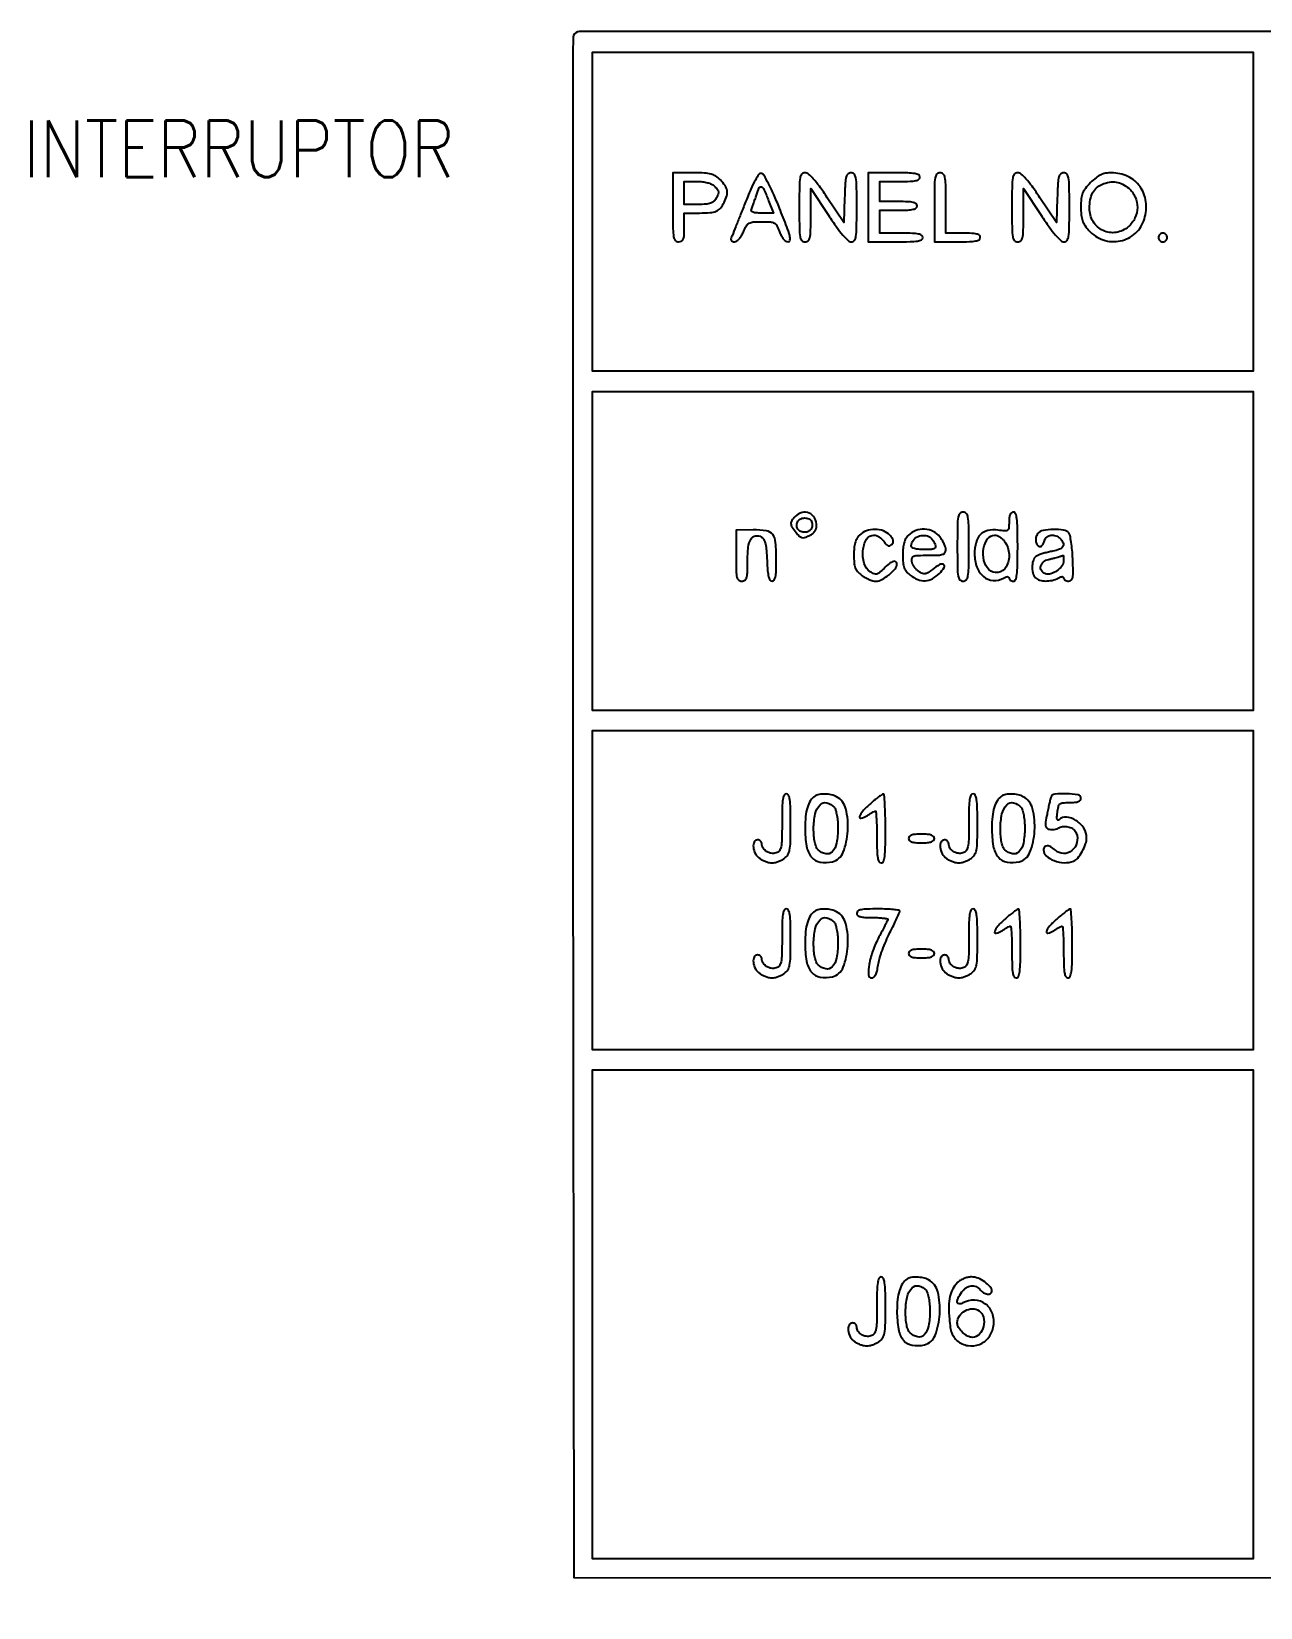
# Model space of a CAD drawing. Header units: millimetres. Extents: x 9982696 to 10277415, y 3207660 to 3335318.
# Drawn here: x 10019299.9 to 10019354.2, y 3333582.7 to 3333652.3 of the extents above; entities that cross this region are included whole.
import ezdxf

# ---------------------------------------------------------------- set-up
doc = ezdxf.new("R2010")
doc.units = ezdxf.units.MM
doc.header["$LTSCALE"] = 2
doc.layers.add('Textos', color=7, linetype='Continuous')
doc.styles.add('ROMANS', font='romans.shx', dxfattribs={"width": 0.85})

msp = doc.modelspace()

# ---------------------------------------------------------------- linework, layer by layer
msp.add_lwpolyline([(10019503.626, 3333569.934, 0.000003), (10019414.011, 3333569.924, 0.000002), (10019324.291, 3333569.913, 0.19888), (10019323.924, 3333569.761, 0.196943), (10019323.837, 3333569.554, 0.000232), (10019323.803, 3333564.84, 0.001374), (10019323.778, 3333558.299, 0.000289), (10019323.771, 3333546.869, 0.000196), (10019323.777, 3333533.353, 0.002003), (10019323.803, 3333527.755, 0.000743), (10019323.839, 3333524.243, 0.307316), (10019323.972, 3333524.052, 0.091642), (10019324.143, 3333524.021, 0.000002), (10019350.551, 3333523.998, 0.000133), (10019379.648, 3333523.981, 0.00008), (10019414.173, 3333523.975, 0.000071), (10019459.713, 3333523.982, 0.000351)], format="xyb")
for points in [[(10019323.83, 3333652.113, 0.09078), (10019323.805, 3333651.978, 0.000009), (10019323.797, 3333642.029, 0.000276), (10019323.794, 3333631.036, 0.000167), (10019323.802, 3333618.008), (10019323.835, 3333584.063), (10019414.053, 3333584.031, 0.000067), (10019461.014, 3333584.02, 0.000373), (10019486.217, 3333584.037, 0.000016), (10019504.2, 3333584.063, 0.256301), (10019504.372, 3333584.158, 0.141595), (10019504.414, 3333584.3, 0.000016), (10019504.444, 3333594.206, 0.000462), (10019504.467, 3333605.16, 0.000279), (10019504.475, 3333618.142, 0.000192), (10019504.469, 3333635.195, 0.000928), (10019504.444, 3333644.889, 0.000107), (10019504.412, 3333651.91, 0.197651), (10019504.325, 3333652.119, 0.198919), (10019503.913, 3333652.289, 0.000003), (10019414.024, 3333652.287, 0.000002), (10019324.077, 3333652.283, 0.311469)], [(10019328.213, 3333644.53, 0.002988), (10019328.218, 3333643.583, 0.038318), (10019328.25, 3333643.23, 0.142907), (10019328.327, 3333643.07, 0.212584), (10019328.467, 3333643.008, 0.110458), (10019328.599, 3333643.037, 0.189791), (10019328.676, 3333643.119, 0.083766), (10019328.712, 3333643.286, 0.011557), (10019328.72, 3333643.642), (10019328.72, 3333644.277), (10019329.387, 3333644.279, 0.017324), (10019329.865, 3333644.297, 0.082945), (10019330.13, 3333644.361, 0.118379), (10019330.311, 3333644.495, 0.052982), (10019330.478, 3333644.744, 0.05201), (10019330.593, 3333645.032, 0.110735), (10019330.606, 3333645.269, 0.107889), (10019330.517, 3333645.494, 0.047791), (10019330.312, 3333645.742, 0.051949), (10019330.107, 3333645.908, 0.081415), (10019329.9, 3333645.999, 0.052321), (10019329.614, 3333646.042, 0.010938), (10019329.107, 3333646.053), (10019328.213, 3333646.053)], [(10019330.044, 3333645.473, -0.02205), (10019330.188, 3333645.315, -0.145631), (10019330.23, 3333645.218, -0.135273), (10019330.214, 3333645.111, -0.018083), (10019330.112, 3333644.903, -0.097086), (10019330.014, 3333644.783, -0.09539), (10019329.877, 3333644.708, -0.060631), (10019329.673, 3333644.669, -0.017409), (10019329.35, 3333644.657), (10019328.72, 3333644.657), (10019328.72, 3333645.165), (10019328.72, 3333645.672), (10019329.282, 3333645.672, -0.027709), (10019329.526, 3333645.659, -0.036352), (10019329.746, 3333645.618, -0.041435), (10019329.925, 3333645.555, -0.091152)], [(10019331.395, 3333644.694, -0.000054), (10019331.182, 3333644.158, -0.000077), (10019330.992, 3333643.68, -0.000044), (10019330.832, 3333643.277, -0.001085), (10019330.788, 3333643.166, 0.125979), (10019330.779, 3333643.105, 0.158153), (10019330.803, 3333643.054, 0.131206), (10019330.857, 3333643.019, 0.075984), (10019330.934, 3333643.008, 0.155429), (10019331.03, 3333643.038, 0.056533), (10019331.137, 3333643.134, 0.047742), (10019331.242, 3333643.277, 0.035395), (10019331.33, 3333643.452, -0.030261), (10019331.459, 3333643.714, -0.139018), (10019331.579, 3333643.832, -0.110131), (10019331.757, 3333643.884, -0.015682), (10019332.14, 3333643.896, -0.014838), (10019332.527, 3333643.884, -0.114354), (10019332.7, 3333643.833, -0.148033), (10019332.811, 3333643.717, -0.030303), (10019332.925, 3333643.452, 0.034008), (10019333.006, 3333643.268, 0.055931), (10019333.102, 3333643.127, 0.071599), (10019333.203, 3333643.038, 0.145627), (10019333.304, 3333643.008, 0.381025), (10019333.387, 3333643.081, 0.091752), (10019333.373, 3333643.28, 0.029255), (10019333.247, 3333643.673, 0.003747), (10019332.922, 3333644.499, 0.008564), (10019332.668, 3333645.098, 0.015168), (10019332.435, 3333645.581, 0.010953), (10019332.232, 3333645.953, 0.217976), (10019332.13, 3333646.026, 0.289023), (10019332.014, 3333645.981, 0.032977), (10019331.857, 3333645.735, 0.024285), (10019331.659, 3333645.331, 0.007149)], [(10019333.796, 3333644.53, 0.002988), (10019333.802, 3333643.583, 0.038318), (10019333.833, 3333643.23, 0.142907), (10019333.91, 3333643.07, 0.212584), (10019334.05, 3333643.008, 0.176379), (10019334.188, 3333643.058, 0.166226), (10019334.265, 3333643.186, 0.048949), (10019334.298, 3333643.467, 0.004317), (10019334.305, 3333644.181), (10019334.306, 3333645.355), (10019335.084, 3333644.181, 0.009183), (10019335.441, 3333643.664, 0.022587), (10019335.727, 3333643.302, 0.026216), (10019335.954, 3333643.065, 0.190578), (10019336.098, 3333643.008, 0.238884), (10019336.227, 3333643.072, 0.120363), (10019336.298, 3333643.244, 0.035214), (10019336.328, 3333643.612, 0.003224), (10019336.334, 3333644.53, 0.003049), (10019336.329, 3333645.47, 0.037466), (10019336.297, 3333645.827, 0.136795), (10019336.222, 3333645.99, 0.219686), (10019336.086, 3333646.053, 0.17701), (10019335.951, 3333646.004, 0.155168), (10019335.871, 3333645.877, 0.050092), (10019335.828, 3333645.604, 0.005174), (10019335.8, 3333644.955), (10019335.763, 3333643.856), (10019335.033, 3333644.955, 0.00935), (10019334.684, 3333645.459, 0.026495), (10019334.416, 3333645.792, 0.036038), (10019334.204, 3333645.997, 0.175927), (10019334.049, 3333646.053, 0.213766), (10019333.91, 3333645.991, 0.141889), (10019333.833, 3333645.83, 0.038176), (10019333.802, 3333645.477, 0.002998)], [(10019336.842, 3333644.53), (10019336.842, 3333643.008), (10019338.048, 3333643.008, 0.005528), (10019338.69, 3333643.015, 0.033635), (10019339.02, 3333643.044, 0.080293), (10019339.194, 3333643.101, 0.280451), (10019339.253, 3333643.198, 0.250296), (10019339.203, 3333643.292, 0.098409), (10019339.063, 3333643.35, 0.041714), (10019338.797, 3333643.381, 0.007659), (10019338.301, 3333643.388), (10019337.35, 3333643.388), (10019337.35, 3333643.896), (10019337.35, 3333644.403), (10019338.174, 3333644.403, 0.00942), (10019338.596, 3333644.411, 0.047315), (10019338.83, 3333644.443, 0.108427), (10019338.954, 3333644.501, 0.232029), (10019338.999, 3333644.594, 0.232029), (10019338.954, 3333644.686, 0.108427), (10019338.83, 3333644.745, 0.047315), (10019338.596, 3333644.776, 0.00942), (10019338.174, 3333644.784), (10019337.35, 3333644.784), (10019337.35, 3333645.228), (10019337.35, 3333645.672), (10019338.238, 3333645.672, 0.008455), (10019338.696, 3333645.68, 0.044348), (10019338.946, 3333645.711, 0.103378), (10019339.078, 3333645.769, 0.241448), (10019339.126, 3333645.863, 0.273642), (10019339.069, 3333645.959, 0.084509), (10019338.904, 3333646.016, 0.035355), (10019338.589, 3333646.046, 0.005946), (10019337.984, 3333646.053), (10019336.842, 3333646.053)], [(10019339.761, 3333644.53), (10019339.761, 3333643.008), (10019340.776, 3333643.008, 0.006994), (10019341.308, 3333643.015, 0.039364), (10019341.59, 3333643.045, 0.093584), (10019341.739, 3333643.103, 0.258593), (10019341.791, 3333643.198, 0.222027), (10019341.748, 3333643.29, 0.113455), (10019341.632, 3333643.349, 0.050675), (10019341.415, 3333643.38, 0.010614), (10019341.03, 3333643.388), (10019340.268, 3333643.388), (10019340.268, 3333644.721, 0.003595), (10019340.262, 3333645.541, 0.043488), (10019340.23, 3333645.855, 0.15568), (10019340.153, 3333645.997, 0.193568), (10019340.014, 3333646.053, 0.212584), (10019339.875, 3333645.991, 0.142907), (10019339.798, 3333645.831, 0.038318), (10019339.766, 3333645.478, 0.002988)], [(10019343.187, 3333644.53, 0.002988), (10019343.193, 3333643.583, 0.038318), (10019343.224, 3333643.23, 0.142907), (10019343.301, 3333643.07, 0.212584), (10019343.441, 3333643.008, 0.176379), (10019343.579, 3333643.058, 0.166226), (10019343.656, 3333643.186, 0.048949), (10019343.689, 3333643.467, 0.004317), (10019343.695, 3333644.181), (10019343.696, 3333645.355), (10019344.475, 3333644.181, 0.009183), (10019344.831, 3333643.664, 0.022587), (10019345.117, 3333643.302, 0.026216), (10019345.345, 3333643.065, 0.190578), (10019345.489, 3333643.008, 0.238884), (10019345.617, 3333643.072, 0.120363), (10019345.688, 3333643.244, 0.035214), (10019345.719, 3333643.612, 0.003224), (10019345.725, 3333644.53, 0.003049), (10019345.719, 3333645.47, 0.037466), (10019345.688, 3333645.827, 0.136795), (10019345.613, 3333645.99, 0.219686), (10019345.476, 3333646.053, 0.17701), (10019345.341, 3333646.004, 0.155168), (10019345.261, 3333645.877, 0.050092), (10019345.219, 3333645.604, 0.005174), (10019345.191, 3333644.955), (10019345.154, 3333643.856), (10019344.423, 3333644.955, 0.00935), (10019344.074, 3333645.459, 0.026495), (10019343.806, 3333645.792, 0.036038), (10019343.594, 3333645.997, 0.175927), (10019343.44, 3333646.053, 0.213766), (10019343.301, 3333645.991, 0.141889), (10019343.224, 3333645.83, 0.038176), (10019343.193, 3333645.477, 0.002998)], [(10019346.664, 3333645.622, 0.025675), (10019346.429, 3333645.361, 0.075536), (10019346.307, 3333645.154, 0.072773), (10019346.249, 3333644.915, 0.022645), (10019346.233, 3333644.545, 0.022905), (10019346.249, 3333644.195, 0.058966), (10019346.301, 3333643.948, 0.065901), (10019346.406, 3333643.737, 0.034713), (10019346.586, 3333643.505, 0.13198), (10019347.218, 3333643.091, 0.131389), (10019347.973, 3333643.049, 0.133102), (10019348.641, 3333643.389, 0.136982), (10019349.038, 3333644.017, 0.102343), (10019349.104, 3333644.78, 0.126452), (10019348.848, 3333645.443, 0.129198), (10019348.309, 3333645.891, 0.109406), (10019347.584, 3333646.053, 0.040965), (10019347.32, 3333646.031, 0.068932), (10019347.107, 3333645.965, 0.061111), (10019346.904, 3333645.838, 0.025798)], [(10019348.348, 3333645.369, -0.110389), (10019348.63, 3333644.991, -0.107816), (10019348.727, 3333644.526, -0.106886), (10019348.621, 3333644.06, -0.106793), (10019348.333, 3333643.679, -0.138023), (10019347.786, 3333643.424, -0.151656), (10019347.209, 3333643.505, -0.150028), (10019346.775, 3333643.9, -0.13451), (10019346.613, 3333644.489, -0.046089), (10019346.648, 3333644.864, -0.073739), (10019346.752, 3333645.168, -0.086149), (10019346.925, 3333645.395, -0.091602), (10019347.161, 3333645.545, -0.050952), (10019347.497, 3333645.642, -0.081817), (10019347.795, 3333645.647, -0.084136), (10019348.072, 3333645.556, -0.056924)], [(10019332.444, 3333644.816), (10019332.652, 3333644.277), (10019332.135, 3333644.277, -0.01704), (10019331.898, 3333644.285, -0.067552), (10019331.755, 3333644.314, -0.164567), (10019331.69, 3333644.365, -0.248305), (10019331.684, 3333644.435, 0.012127), (10019331.719, 3333644.525, 0.002423), (10019331.776, 3333644.688, 0.002561), (10019331.841, 3333644.878, 0.002386), (10019331.906, 3333645.074, -0.025972), (10019332.031, 3333645.399, -0.42246), (10019332.13, 3333645.435, -0.182305), (10019332.239, 3333645.321, -0.008425)], [(10019349.659, 3333643.198, 0.099038), (10019349.673, 3333643.125, 0.097945), (10019349.715, 3333643.063, 0.097945), (10019349.777, 3333643.022, 0.099038), (10019349.849, 3333643.008, 0.099038), (10019349.922, 3333643.022, 0.097945), (10019349.984, 3333643.063, 0.097945), (10019350.025, 3333643.125, 0.099038), (10019350.04, 3333643.198, 0.099038), (10019350.025, 3333643.271, 0.097945), (10019349.984, 3333643.332, 0.097945), (10019349.922, 3333643.374, 0.099038), (10019349.849, 3333643.388, 0.099038), (10019349.777, 3333643.374, 0.097945), (10019349.715, 3333643.332, 0.097945), (10019349.673, 3333643.271, 0.099038)], [(10019333.615, 3333630.88, 0.044981), (10019333.468, 3333630.704, 0.166969), (10019333.43, 3333630.567, 0.132479), (10019333.48, 3333630.416, 0.024413), (10019333.655, 3333630.178, 0.030042), (10019333.799, 3333630.019, 0.131632), (10019333.909, 3333629.958, 0.136265), (10019334.033, 3333629.961, 0.033085), (10019334.226, 3333630.034, 0.05087), (10019334.37, 3333630.118, 0.07508), (10019334.474, 3333630.221, 0.08266), (10019334.536, 3333630.342, 0.077735), (10019334.558, 3333630.48, 0.125559), (10019334.47, 3333630.823, 0.169115), (10019334.234, 3333631.037, 0.170785), (10019333.918, 3333631.057, 0.128155)], [(10019340.776, 3333629.556, 0.002988), (10019340.782, 3333628.609, 0.038318), (10019340.813, 3333628.255, 0.142907), (10019340.89, 3333628.096, 0.212584), (10019341.03, 3333628.033, 0.212584), (10019341.169, 3333628.096, 0.142907), (10019341.246, 3333628.255, 0.038318), (10019341.278, 3333628.609, 0.002988), (10019341.283, 3333629.556, 0.002988), (10019341.278, 3333630.504, 0.038318), (10019341.246, 3333630.857, 0.142907), (10019341.169, 3333631.017, 0.212584), (10019341.03, 3333631.079, 0.212584), (10019340.89, 3333631.017, 0.142907), (10019340.813, 3333630.857, 0.038318), (10019340.782, 3333630.504, 0.002988)], [(10019343.06, 3333630.647, -0.019842), (10019343.049, 3333630.373, -0.216474), (10019342.997, 3333630.279, -0.181576), (10019342.886, 3333630.247, -0.01339), (10019342.567, 3333630.281, 0.084978), (10019342.119, 3333630.265, 0.148125), (10019341.795, 3333630.088, 0.132729), (10019341.601, 3333629.744, 0.062325), (10019341.537, 3333629.233, 0.086907), (10019341.639, 3333628.651, 0.132637), (10019341.932, 3333628.233, 0.159032), (10019342.352, 3333628.065, 0.140187), (10019342.815, 3333628.165, -0.024465), (10019342.927, 3333628.218, -0.098707), (10019343.001, 3333628.233, -0.223915), (10019343.043, 3333628.213, -0.174147), (10019343.06, 3333628.165, 0.143424), (10019343.075, 3333628.115, 0.099557), (10019343.116, 3333628.072, 0.084069), (10019343.178, 3333628.043, 0.067246), (10019343.25, 3333628.033, 0.308488), (10019343.35, 3333628.101, 0.062466), (10019343.405, 3333628.319, 0.027022), (10019343.434, 3333628.73, 0.004073), (10019343.441, 3333629.556, 0.004073), (10019343.434, 3333630.382, 0.027022), (10019343.405, 3333630.793, 0.062466), (10019343.35, 3333631.011, 0.308488), (10019343.25, 3333631.079, 0.161953), (10019343.166, 3333631.051, 0.129109), (10019343.106, 3333630.975, 0.077122), (10019343.071, 3333630.844, 0.026778)], [(10019331.005, 3333629.158, 0.004593), (10019331.011, 3333628.476, 0.050964), (10019331.043, 3333628.206, 0.169746), (10019331.121, 3333628.082, 0.170672), (10019331.258, 3333628.033, 0.140474), (10019331.394, 3333628.072, 0.184439), (10019331.471, 3333628.174, 0.064066), (10019331.505, 3333628.392, 0.006771), (10019331.512, 3333628.906, -0.027423), (10019331.546, 3333629.529, -0.102724), (10019331.667, 3333629.9, -0.231243), (10019331.865, 3333630.035, -0.177741), (10019332.126, 3333629.98, -0.134651), (10019332.229, 3333629.867, -0.059981), (10019332.299, 3333629.677, -0.037252), (10019332.346, 3333629.387, -0.011202), (10019332.374, 3333628.94, 0.009151), (10019332.401, 3333628.489, 0.040645), (10019332.443, 3333628.227, 0.08391), (10019332.505, 3333628.083, 0.25421), (10019332.596, 3333628.033, 0.252923), (10019332.686, 3333628.082, 0.094439), (10019332.743, 3333628.219, 0.04226), (10019332.773, 3333628.474, 0.008577), (10019332.781, 3333628.93, 0.017912), (10019332.752, 3333629.742, 0.143228), (10019332.623, 3333630.09, 0.198731), (10019332.347, 3333630.254, 0.039919), (10019331.765, 3333630.292), (10019331.005, 3333630.282)], [(10019334.338, 3333630.667, -0.093014), (10019334.365, 3333630.487, -0.130267), (10019334.318, 3333630.332, -0.140291), (10019334.205, 3333630.228, -0.115447), (10019334.044, 3333630.191, -0.093755), (10019333.864, 3333630.225, -0.14337), (10019333.74, 3333630.321, -0.147883), (10019333.689, 3333630.467, -0.101953), (10019333.718, 3333630.641, -0.184894), (10019333.832, 3333630.768, -0.108361), (10019334.032, 3333630.82, -0.112925), (10019334.229, 3333630.784, -0.209666)], [(10019336.461, 3333630.064, 0.065724), (10019336.343, 3333629.91, 0.060528), (10019336.265, 3333629.726, 0.047963), (10019336.221, 3333629.493, 0.022344), (10019336.207, 3333629.185, 0.02011), (10019336.221, 3333628.842, 0.070008), (10019336.269, 3333628.627, 0.089449), (10019336.368, 3333628.462, 0.046892), (10019336.542, 3333628.296, 0.03844), (10019336.692, 3333628.196, 0.030776), (10019336.868, 3333628.111, 0.031716), (10019337.041, 3333628.052, 0.065831), (10019337.182, 3333628.033, 0.127431), (10019337.44, 3333628.1, 0.04401), (10019337.761, 3333628.318, 0.042985), (10019338.033, 3333628.58, 0.180948), (10019338.111, 3333628.789, 0.236955), (10019338.061, 3333628.888, 0.247639), (10019337.954, 3333628.904, 0.088102), (10019337.775, 3333628.805, 0.025759), (10019337.54, 3333628.593, -0.01794), (10019337.339, 3333628.406, -0.120841), (10019337.219, 3333628.344, -0.16442), (10019337.102, 3333628.355, -0.041116), (10019336.931, 3333628.449, -0.17779), (10019336.66, 3333628.817, -0.096089), (10019336.607, 3333629.386, -0.109516), (10019336.77, 3333629.88, -0.264595), (10019337.093, 3333630.064, -0.093919), (10019337.2, 3333630.044, -0.048605), (10019337.322, 3333629.981, -0.045958), (10019337.438, 3333629.891, -0.051856), (10019337.532, 3333629.783, 0.028025), (10019337.636, 3333629.65, 0.122952), (10019337.718, 3333629.594, 0.196723), (10019337.795, 3333629.596, 0.091956), (10019337.878, 3333629.654, 0.090475), (10019337.938, 3333629.74, 0.15703), (10019337.948, 3333629.826, 0.105818), (10019337.905, 3333629.926, 0.028835), (10019337.796, 3333630.061, 0.122549), (10019337.516, 3333630.249, 0.08652), (10019337.14, 3333630.316, 0.085147), (10019336.759, 3333630.251, 0.112439)], [(10019338.619, 3333630.064, 0.065724), (10019338.5, 3333629.91, 0.060528), (10019338.422, 3333629.726, 0.047963), (10019338.379, 3333629.493, 0.022344), (10019338.365, 3333629.185, 0.02011), (10019338.379, 3333628.842, 0.070008), (10019338.427, 3333628.627, 0.089449), (10019338.525, 3333628.462, 0.046892), (10019338.699, 3333628.296, 0.070259), (10019339.034, 3333628.102, 0.111823), (10019339.359, 3333628.048, 0.111813), (10019339.676, 3333628.14, 0.070239), (10019339.985, 3333628.373, 0.04721), (10019340.201, 3333628.634, 0.436502), (10019340.172, 3333628.762, 0.266157), (10019339.995, 3333628.762, 0.036821), (10019339.678, 3333628.549, -0.021689), (10019339.48, 3333628.406, -0.108057), (10019339.352, 3333628.358, -0.139112), (10019339.233, 3333628.373, -0.045032), (10019339.074, 3333628.458, -0.055261), (10019338.97, 3333628.545, -0.041314), (10019338.875, 3333628.662, -0.042184), (10019338.803, 3333628.788, -0.071106), (10019338.768, 3333628.904, -0.104606), (10019338.777, 3333629.054, -0.241233), (10019338.851, 3333629.134, -0.082087), (10019339.03, 3333629.169, -0.006994), (10019339.498, 3333629.175, 0.008733), (10019339.932, 3333629.183, 0.065896), (10019340.133, 3333629.217, 0.172102), (10019340.231, 3333629.289, 0.148817), (10019340.268, 3333629.412, 0.078685), (10019340.25, 3333629.526, 0.029388), (10019340.191, 3333629.678, 0.028242), (10019340.106, 3333629.838, 0.030501), (10019340.005, 3333629.983, 0.112063), (10019339.711, 3333630.222, 0.100298), (10019339.33, 3333630.322, 0.100173), (10019338.94, 3333630.267, 0.111476)], [(10019344.33, 3333630.129, 0.120295), (10019344.25, 3333629.964, 0.099875), (10019344.247, 3333629.769, 0.12137), (10019344.317, 3333629.614, 0.229755), (10019344.437, 3333629.556, 0.177388), (10019344.486, 3333629.574, 0.061393), (10019344.539, 3333629.631, 0.05167), (10019344.586, 3333629.713, 0.040275), (10019344.62, 3333629.81, -0.156788), (10019344.723, 3333629.973, -0.138056), (10019344.908, 3333630.055, -0.122623), (10019345.127, 3333630.033, -0.11083), (10019345.319, 3333629.912, -0.090674), (10019345.45, 3333629.722, -0.242145), (10019345.441, 3333629.563, -0.171579), (10019345.294, 3333629.438, -0.046511), (10019344.995, 3333629.355, 0.013292), (10019344.797, 3333629.314, 0.012017), (10019344.594, 3333629.261, 0.012136), (10019344.415, 3333629.204, 0.03708), (10019344.297, 3333629.154, 0.17695), (10019344.148, 3333628.992, 0.0806), (10019344.08, 3333628.707, 0.077688), (10019344.105, 3333628.403, 0.137659), (10019344.228, 3333628.186, 0.127405), (10019344.409, 3333628.079, 0.064479), (10019344.673, 3333628.039, 0.059891), (10019344.964, 3333628.068, 0.068374), (10019345.226, 3333628.165, -0.024465), (10019345.338, 3333628.218, -0.098707), (10019345.412, 3333628.233, -0.223915), (10019345.454, 3333628.213, -0.174147), (10019345.471, 3333628.165, 0.165298), (10019345.488, 3333628.115, 0.095381), (10019345.536, 3333628.072, 0.076451), (10019345.608, 3333628.043, 0.057216), (10019345.693, 3333628.033, 0.197021), (10019345.807, 3333628.08, 0.154623), (10019345.871, 3333628.199, 0.050239), (10019345.891, 3333628.45, 0.005749), (10019345.873, 3333629.017, 0.011678), (10019345.847, 3333629.405, 0.015294), (10019345.804, 3333629.758, 0.01282), (10019345.752, 3333630.047, 0.122952), (10019345.698, 3333630.159, 0.185694), (10019345.47, 3333630.287, 0.041642), (10019345.017, 3333630.315, 0.0419), (10019344.564, 3333630.267, 0.173862)], [(10019339.58, 3333629.967, -0.062485), (10019339.638, 3333629.915, -0.02892), (10019339.7, 3333629.836, -0.028095), (10019339.756, 3333629.743, -0.034842), (10019339.798, 3333629.651, -0.113427), (10019339.812, 3333629.537, -0.266876), (10019339.764, 3333629.469, -0.096645), (10019339.629, 3333629.436, -0.010977), (10019339.313, 3333629.429, -0.018723), (10019339.06, 3333629.439, -0.052103), (10019338.886, 3333629.47, -0.08899), (10019338.782, 3333629.522, -0.237487), (10019338.745, 3333629.594, -0.163521), (10019338.825, 3333629.832, -0.126297), (10019339.04, 3333630.002, -0.119283), (10019339.322, 3333630.054, -0.137213)], [(10019342.863, 3333629.782, -0.136294), (10019343.06, 3333629.225, -0.146004), (10019342.933, 3333628.662, -0.228968), (10019342.576, 3333628.412, -0.240772), (10019342.169, 3333628.544, -0.143968), (10019341.951, 3333628.943, -0.095036), (10019341.939, 3333629.469, -0.110804), (10019342.115, 3333629.903, -0.245732), (10019342.423, 3333630.064, -0.094354), (10019342.53, 3333630.043, -0.048548), (10019342.652, 3333629.981, -0.045868), (10019342.769, 3333629.89, -0.051571)], [(10019345.471, 3333628.925, -0.163242), (10019345.396, 3333628.7, -0.078698), (10019345.174, 3333628.487, -0.078937), (10019344.899, 3333628.353, -0.166696), (10019344.664, 3333628.361, -0.157212), (10019344.494, 3333628.499, -0.202607), (10019344.458, 3333628.695, -0.169947), (10019344.575, 3333628.883, -0.115866), (10019344.805, 3333628.994, 0.003509), (10019344.948, 3333629.026, 0.00363), (10019345.089, 3333629.061, 0.003504), (10019345.21, 3333629.092, 0.015583), (10019345.281, 3333629.113, -0.000365), (10019345.332, 3333629.13, -0.000436), (10019345.38, 3333629.146, -0.000376), (10019345.42, 3333629.159, -0.002847), (10019345.439, 3333629.165, -0.44555), (10019345.452, 3333629.158, -0.017282), (10019345.462, 3333629.099, -0.020851), (10019345.469, 3333629.02, -0.011894)], [(10019333.035, 3333617.382, -0.004482), (10019333.028, 3333616.624, -0.043335), (10019332.995, 3333616.305, -0.121456), (10019332.917, 3333616.137, -0.148285), (10019332.775, 3333616.039, -0.116476), (10019332.562, 3333616.023, -0.102428), (10019332.353, 3333616.102, -0.108207), (10019332.201, 3333616.253, -0.144716), (10019332.147, 3333616.438, 0.108083), (10019332.132, 3333616.504, 0.099644), (10019332.091, 3333616.561, 0.09558), (10019332.029, 3333616.599, 0.090674), (10019331.956, 3333616.612, 0.288961), (10019331.808, 3333616.519, 0.140225), (10019331.769, 3333616.289, 0.09839), (10019331.859, 3333616.005, 0.114451), (10019332.048, 3333615.795, 0.037131), (10019332.175, 3333615.719, 0.02839), (10019332.324, 3333615.655, 0.029063), (10019332.471, 3333615.611, 0.058268), (10019332.591, 3333615.597, 0.058268), (10019332.711, 3333615.611, 0.029063), (10019332.858, 3333615.655, 0.02839), (10019333.007, 3333615.719, 0.037131), (10019333.134, 3333615.795, 0.096877), (10019333.29, 3333615.957, 0.097898), (10019333.372, 3333616.165, 0.041116), (10019333.408, 3333616.517, 0.004691), (10019333.416, 3333617.318, 0.004875), (10019333.409, 3333618.029, 0.030799), (10019333.379, 3333618.39, 0.072945), (10019333.323, 3333618.58, 0.292128), (10019333.225, 3333618.643, 0.285988), (10019333.128, 3333618.582, 0.076826), (10019333.071, 3333618.401, 0.032273), (10019333.042, 3333618.056, 0.005209)], [(10019334.482, 3333618.546, 0.110049), (10019334.294, 3333618.349, 0.061823), (10019334.159, 3333618.047, 0.048132), (10019334.077, 3333617.642, 0.026075), (10019334.05, 3333617.134, 0.042303), (10019334.118, 3333616.337, 0.129942), (10019334.341, 3333615.847, 0.183177), (10019334.722, 3333615.628, 0.101861), (10019335.264, 3333615.651, 0.243252), (10019335.734, 3333616.066, 0.077347), (10019335.941, 3333617.007, 0.075493), (10019335.853, 3333617.987, 0.213051), (10019335.441, 3333618.519, 0.069694), (10019335.212, 3333618.603, 0.046241), (10019334.934, 3333618.637, 0.047239), (10019334.668, 3333618.619, 0.107449)], [(10019336.937, 3333618.212, 0.025978), (10019336.6, 3333617.881, 0.112295), (10019336.461, 3333617.639, 0.589158), (10019336.53, 3333617.567, 0.079415), (10019336.774, 3333617.676, -0.009212), (10019336.899, 3333617.755, -0.012338), (10019337.015, 3333617.821, -0.009554), (10019337.113, 3333617.872, -0.114403), (10019337.155, 3333617.881, -0.392973), (10019337.182, 3333617.856, -0.003417), (10019337.203, 3333617.546, -0.009275), (10019337.218, 3333617.177, -0.005574), (10019337.223, 3333616.739, 0.005946), (10019337.23, 3333616.134, 0.035355), (10019337.26, 3333615.819, 0.084509), (10019337.317, 3333615.654, 0.273642), (10019337.413, 3333615.597, 0.308488), (10019337.512, 3333615.665, 0.062466), (10019337.568, 3333615.883, 0.027022), (10019337.597, 3333616.294, 0.004073), (10019337.603, 3333617.12, 0.00586), (10019337.597, 3333617.704, 0.009799), (10019337.575, 3333618.194, 0.003816), (10019337.547, 3333618.604, 0.407653), (10019337.508, 3333618.637, 0.138727), (10019337.45, 3333618.618, 0.008489), (10019337.301, 3333618.51, 0.012114), (10019337.126, 3333618.373, 0.008641)], [(10019341.283, 3333617.382, -0.004482), (10019341.277, 3333616.624, -0.043335), (10019341.243, 3333616.305, -0.121456), (10019341.166, 3333616.137, -0.148285), (10019341.024, 3333616.039, -0.116476), (10019340.811, 3333616.023, -0.102428), (10019340.602, 3333616.102, -0.108207), (10019340.45, 3333616.253, -0.144716), (10019340.395, 3333616.438, 0.108083), (10019340.381, 3333616.504, 0.099644), (10019340.339, 3333616.561, 0.09558), (10019340.277, 3333616.599, 0.090674), (10019340.205, 3333616.612, 0.288961), (10019340.056, 3333616.519, 0.140225), (10019340.018, 3333616.289, 0.09839), (10019340.108, 3333616.005, 0.114451), (10019340.296, 3333615.795, 0.037131), (10019340.424, 3333615.719, 0.02839), (10019340.572, 3333615.655, 0.029063), (10019340.719, 3333615.611, 0.058268), (10019340.839, 3333615.597, 0.058268), (10019340.959, 3333615.611, 0.029063), (10019341.106, 3333615.655, 0.02839), (10019341.255, 3333615.719, 0.037131), (10019341.382, 3333615.795, 0.096877), (10019341.538, 3333615.957, 0.097898), (10019341.621, 3333616.165, 0.041116), (10019341.657, 3333616.517, 0.004691), (10019341.664, 3333617.318, 0.004875), (10019341.657, 3333618.029, 0.030799), (10019341.628, 3333618.39, 0.072945), (10019341.571, 3333618.58, 0.292128), (10019341.474, 3333618.643, 0.285988), (10019341.377, 3333618.582, 0.076826), (10019341.32, 3333618.401, 0.032273), (10019341.29, 3333618.056, 0.005209)], [(10019342.73, 3333618.546, 0.110049), (10019342.543, 3333618.349, 0.061823), (10019342.407, 3333618.047, 0.048132), (10019342.325, 3333617.642, 0.026075), (10019342.299, 3333617.134, 0.042303), (10019342.366, 3333616.337, 0.129942), (10019342.589, 3333615.847, 0.183177), (10019342.97, 3333615.628, 0.101861), (10019343.513, 3333615.651, 0.243252), (10019343.983, 3333616.066, 0.077347), (10019344.189, 3333617.007, 0.075493), (10019344.101, 3333617.987, 0.213051), (10019343.69, 3333618.519, 0.069694), (10019343.46, 3333618.603, 0.046241), (10019343.182, 3333618.637, 0.047239), (10019342.916, 3333618.619, 0.107449)], [(10019344.904, 3333618.484, 0.019806), (10019344.878, 3333618.389, 0.003017), (10019344.834, 3333618.198, 0.003373), (10019344.784, 3333617.971, 0.002916), (10019344.736, 3333617.733, 0.010808), (10019344.677, 3333617.398, 0.076736), (10019344.677, 3333617.234, 0.175567), (10019344.728, 3333617.141, 0.11707), (10019344.836, 3333617.083, 0.061312), (10019344.935, 3333617.07, 0.038015), (10019345.052, 3333617.078, 0.037692), (10019345.169, 3333617.103, 0.054643), (10019345.265, 3333617.144, -0.110143), (10019345.476, 3333617.207, -0.090991), (10019345.71, 3333617.182, -0.094877), (10019345.911, 3333617.077, -0.134414), (10019346.03, 3333616.915, -0.153439), (10019346.057, 3333616.493, -0.161), (10019345.835, 3333616.141, -0.177795), (10019345.467, 3333616.012, -0.182335), (10019345.107, 3333616.153, 0.048868), (10019344.909, 3333616.3, 0.125111), (10019344.739, 3333616.351, 0.233077), (10019344.629, 3333616.302, 0.176096), (10019344.583, 3333616.175, 0.213999), (10019344.704, 3333615.906, 0.092136), (10019345.048, 3333615.698, 0.080177), (10019345.495, 3333615.608, 0.10195), (10019345.91, 3333615.676, 0.133639), (10019346.095, 3333615.812, 0.041672), (10019346.289, 3333616.102, 0.042134), (10019346.438, 3333616.434, 0.08469), (10019346.486, 3333616.716, 0.147493), (10019346.362, 3333617.128, 0.103527), (10019346.015, 3333617.471, 0.118293), (10019345.596, 3333617.618, 0.225412), (10019345.268, 3333617.501, -0.242385), (10019345.22, 3333617.485, -0.301959), (10019345.186, 3333617.517, -0.072324), (10019345.177, 3333617.626, -0.014854), (10019345.193, 3333617.818, -0.025547), (10019345.238, 3333618.085, -0.16889), (10019345.308, 3333618.198, -0.152299), (10019345.438, 3333618.25, -0.019657), (10019345.739, 3333618.262, 0.021248), (10019345.971, 3333618.272, 0.070869), (10019346.119, 3333618.306, 0.129236), (10019346.202, 3333618.366, 0.173901), (10019346.233, 3333618.452, 0.365595), (10019346.106, 3333618.603, 0.036244), (10019345.598, 3333618.652, 0.035529), (10019345.079, 3333618.627, 0.293055)], [(10019335.333, 3333618.055, -0.100058), (10019335.403, 3333617.926, -0.027959), (10019335.457, 3333617.702, -0.025823), (10019335.493, 3333617.425, -0.019689), (10019335.505, 3333617.12, -0.046399), (10019335.445, 3333616.476, -0.141615), (10019335.25, 3333616.088, -0.263218), (10019334.963, 3333615.997, -0.14564), (10019334.63, 3333616.177, -0.098583), (10019334.541, 3333616.311, -0.046), (10019334.48, 3333616.51, -0.035132), (10019334.443, 3333616.776, -0.017), (10019334.431, 3333617.12, -0.053553), (10019334.499, 3333617.758, -0.139327), (10019334.715, 3333618.162, -0.262758), (10019335.014, 3333618.251, -0.164797)], [(10019343.582, 3333618.055, -0.100058), (10019343.651, 3333617.926, -0.027959), (10019343.706, 3333617.702, -0.025823), (10019343.742, 3333617.425, -0.019689), (10019343.754, 3333617.12, -0.046399), (10019343.694, 3333616.476, -0.141615), (10019343.498, 3333616.088, -0.263218), (10019343.212, 3333615.997, -0.14564), (10019342.879, 3333616.177, -0.098583), (10019342.79, 3333616.311, -0.046), (10019342.728, 3333616.51, -0.035132), (10019342.691, 3333616.776, -0.017), (10019342.679, 3333617.12, -0.053553), (10019342.748, 3333617.758, -0.139327), (10019342.964, 3333618.162, -0.262758), (10019343.263, 3333618.251, -0.164797)], [(10019338.619, 3333616.676, 0.188641), (10019338.653, 3333616.587, 0.12648), (10019338.745, 3333616.528, 0.063857), (10019338.914, 3333616.495, 0.016668), (10019339.19, 3333616.485, 0.016668), (10019339.465, 3333616.495, 0.063857), (10019339.634, 3333616.528, 0.12648), (10019339.726, 3333616.587, 0.188641), (10019339.761, 3333616.676, 0.188641), (10019339.726, 3333616.764, 0.12648), (10019339.634, 3333616.824, 0.063857), (10019339.465, 3333616.857, 0.016668), (10019339.19, 3333616.866, 0.016668), (10019338.914, 3333616.857, 0.063857), (10019338.745, 3333616.824, 0.12648), (10019338.653, 3333616.764, 0.188641)], [(10019333.035, 3333612.306, -0.004482), (10019333.028, 3333611.548, -0.043335), (10019332.995, 3333611.229, -0.121456), (10019332.917, 3333611.061, -0.148285), (10019332.775, 3333610.963, -0.116476), (10019332.562, 3333610.947, -0.102428), (10019332.353, 3333611.026, -0.108207), (10019332.201, 3333611.177, -0.144716), (10019332.147, 3333611.362, 0.108083), (10019332.132, 3333611.428, 0.099644), (10019332.091, 3333611.485, 0.09558), (10019332.029, 3333611.523, 0.090674), (10019331.956, 3333611.536, 0.288961), (10019331.808, 3333611.443, 0.140225), (10019331.769, 3333611.213, 0.09839), (10019331.859, 3333610.929, 0.114451), (10019332.048, 3333610.719, 0.037131), (10019332.175, 3333610.643, 0.02839), (10019332.324, 3333610.579, 0.029063), (10019332.471, 3333610.535, 0.058268), (10019332.591, 3333610.521, 0.058268), (10019332.711, 3333610.535, 0.029063), (10019332.858, 3333610.579, 0.02839), (10019333.007, 3333610.643, 0.037131), (10019333.134, 3333610.719, 0.096877), (10019333.29, 3333610.881, 0.097898), (10019333.372, 3333611.089, 0.041116), (10019333.408, 3333611.441, 0.004691), (10019333.416, 3333612.242, 0.004875), (10019333.409, 3333612.953, 0.030799), (10019333.379, 3333613.314, 0.072945), (10019333.323, 3333613.504, 0.292128), (10019333.225, 3333613.567, 0.285988), (10019333.128, 3333613.506, 0.076826), (10019333.071, 3333613.325, 0.032273), (10019333.042, 3333612.98, 0.005209)], [(10019334.482, 3333613.47, 0.110049), (10019334.294, 3333613.273, 0.061823), (10019334.159, 3333612.971, 0.048132), (10019334.077, 3333612.566, 0.026075), (10019334.05, 3333612.058, 0.042303), (10019334.118, 3333611.261, 0.129942), (10019334.341, 3333610.771, 0.183177), (10019334.722, 3333610.552, 0.101861), (10019335.264, 3333610.575, 0.243252), (10019335.734, 3333610.99, 0.077347), (10019335.941, 3333611.931, 0.075493), (10019335.853, 3333612.911, 0.213051), (10019335.441, 3333613.443, 0.069694), (10019335.212, 3333613.527, 0.046241), (10019334.934, 3333613.561, 0.047239), (10019334.668, 3333613.543, 0.107449)], [(10019336.334, 3333613.376, 0.213246), (10019336.375, 3333613.285, 0.117522), (10019336.484, 3333613.226, 0.053825), (10019336.688, 3333613.194, 0.011842), (10019337.043, 3333613.186, -0.012645), (10019337.312, 3333613.179, -0.022872), (10019337.531, 3333613.158, -0.021674), (10019337.69, 3333613.128, -0.472813), (10019337.708, 3333613.091, -0.012409), (10019337.678, 3333613.027, -0.000672), (10019337.575, 3333612.828, -0.001048), (10019337.452, 3333612.591, -0.000764), (10019337.315, 3333612.329, 0.034903), (10019337.046, 3333611.718, 0.043188), (10019336.887, 3333611.117, 0.05374), (10019336.857, 3333610.658, 0.401734), (10019337.001, 3333610.521, 0.191559), (10019337.091, 3333610.557, 0.090151), (10019337.168, 3333610.661, 0.055626), (10019337.23, 3333610.836, 0.020747), (10019337.28, 3333611.092, -0.036199), (10019337.342, 3333611.371, -0.013875), (10019337.467, 3333611.747, -0.013655), (10019337.627, 3333612.15, -0.01634), (10019337.799, 3333612.52, 0.003967), (10019337.966, 3333612.855, 0.005804), (10019338.106, 3333613.153, 0.00299), (10019338.221, 3333613.407, 0.098585), (10019338.235, 3333613.472, 0.381627), (10019338.203, 3333613.51, 0.009387), (10019337.958, 3333613.539, 0.015598), (10019337.651, 3333613.56, 0.009383), (10019337.286, 3333613.567, 0.007659), (10019336.791, 3333613.559, 0.041714), (10019336.525, 3333613.529, 0.098409), (10019336.385, 3333613.471, 0.250296)], [(10019341.283, 3333612.306, -0.004482), (10019341.277, 3333611.548, -0.043335), (10019341.243, 3333611.229, -0.121456), (10019341.166, 3333611.061, -0.148285), (10019341.024, 3333610.963, -0.116476), (10019340.811, 3333610.947, -0.102428), (10019340.602, 3333611.026, -0.108207), (10019340.45, 3333611.177, -0.144716), (10019340.395, 3333611.362, 0.108083), (10019340.381, 3333611.428, 0.099644), (10019340.339, 3333611.485, 0.09558), (10019340.277, 3333611.523, 0.090674), (10019340.205, 3333611.536, 0.288961), (10019340.056, 3333611.443, 0.140225), (10019340.018, 3333611.213, 0.09839), (10019340.108, 3333610.929, 0.114451), (10019340.296, 3333610.719, 0.037131), (10019340.424, 3333610.643, 0.02839), (10019340.572, 3333610.579, 0.029063), (10019340.719, 3333610.535, 0.058268), (10019340.839, 3333610.521, 0.058268), (10019340.959, 3333610.535, 0.029063), (10019341.106, 3333610.579, 0.02839), (10019341.255, 3333610.643, 0.037131), (10019341.382, 3333610.719, 0.096877), (10019341.538, 3333610.881, 0.097898), (10019341.621, 3333611.089, 0.041116), (10019341.657, 3333611.441, 0.004691), (10019341.664, 3333612.242, 0.004875), (10019341.657, 3333612.953, 0.030799), (10019341.628, 3333613.314, 0.072945), (10019341.571, 3333613.504, 0.292128), (10019341.474, 3333613.567, 0.285988), (10019341.377, 3333613.506, 0.076826), (10019341.32, 3333613.325, 0.032273), (10019341.29, 3333612.98, 0.005209)], [(10019342.901, 3333613.136, 0.025978), (10019342.564, 3333612.805, 0.112295), (10019342.426, 3333612.563, 0.589158), (10019342.495, 3333612.491, 0.079415), (10019342.738, 3333612.6, -0.009212), (10019342.863, 3333612.679, -0.012338), (10019342.979, 3333612.745, -0.009554), (10019343.078, 3333612.796, -0.114403), (10019343.119, 3333612.805, -0.392973), (10019343.146, 3333612.78, -0.003417), (10019343.167, 3333612.47, -0.009275), (10019343.182, 3333612.101, -0.005574), (10019343.187, 3333611.663, 0.005946), (10019343.194, 3333611.058, 0.035355), (10019343.224, 3333610.743, 0.084509), (10019343.281, 3333610.578, 0.273642), (10019343.377, 3333610.521, 0.308488), (10019343.477, 3333610.589, 0.062466), (10019343.532, 3333610.807, 0.027022), (10019343.561, 3333611.218, 0.004073), (10019343.568, 3333612.044, 0.00586), (10019343.561, 3333612.628, 0.009799), (10019343.54, 3333613.118, 0.003816), (10019343.511, 3333613.528, 0.407653), (10019343.472, 3333613.561, 0.138727), (10019343.415, 3333613.542, 0.008489), (10019343.265, 3333613.434, 0.012114), (10019343.091, 3333613.297, 0.008641)], [(10019345.186, 3333613.136, 0.025978), (10019344.848, 3333612.805, 0.112295), (10019344.71, 3333612.563, 0.589158), (10019344.779, 3333612.491, 0.079415), (10019345.023, 3333612.6, -0.009212), (10019345.147, 3333612.679, -0.012338), (10019345.263, 3333612.745, -0.009554), (10019345.362, 3333612.796, -0.114403), (10019345.403, 3333612.805, -0.392973), (10019345.431, 3333612.78, -0.003417), (10019345.451, 3333612.47, -0.009275), (10019345.466, 3333612.101, -0.005574), (10019345.471, 3333611.663, 0.005946), (10019345.478, 3333611.058, 0.035355), (10019345.508, 3333610.743, 0.084509), (10019345.565, 3333610.578, 0.273642), (10019345.662, 3333610.521, 0.308488), (10019345.761, 3333610.589, 0.062466), (10019345.816, 3333610.807, 0.027022), (10019345.845, 3333611.218, 0.004073), (10019345.852, 3333612.044, 0.00586), (10019345.845, 3333612.628, 0.009799), (10019345.824, 3333613.118, 0.003816), (10019345.795, 3333613.528, 0.407653), (10019345.757, 3333613.561, 0.138727), (10019345.699, 3333613.542, 0.008489), (10019345.55, 3333613.434, 0.012114), (10019345.375, 3333613.297, 0.008641)], [(10019335.333, 3333612.979, -0.100058), (10019335.403, 3333612.85, -0.027959), (10019335.457, 3333612.626, -0.025823), (10019335.493, 3333612.349, -0.019689), (10019335.505, 3333612.044, -0.046399), (10019335.445, 3333611.4, -0.141615), (10019335.25, 3333611.012, -0.263218), (10019334.963, 3333610.921, -0.14564), (10019334.63, 3333611.101, -0.098583), (10019334.541, 3333611.235, -0.046), (10019334.48, 3333611.434, -0.035132), (10019334.443, 3333611.7, -0.017), (10019334.431, 3333612.044, -0.053553), (10019334.499, 3333612.682, -0.139327), (10019334.715, 3333613.086, -0.262758), (10019335.014, 3333613.175, -0.164797)], [(10019338.619, 3333611.6, 0.188641), (10019338.653, 3333611.511, 0.12648), (10019338.745, 3333611.452, 0.063857), (10019338.914, 3333611.419, 0.016668), (10019339.19, 3333611.409, 0.016668), (10019339.465, 3333611.419, 0.063857), (10019339.634, 3333611.452, 0.12648), (10019339.726, 3333611.511, 0.188641), (10019339.761, 3333611.6, 0.188641), (10019339.726, 3333611.688, 0.12648), (10019339.634, 3333611.748, 0.063857), (10019339.465, 3333611.781, 0.016668), (10019339.19, 3333611.79, 0.016668), (10019338.914, 3333611.781, 0.063857), (10019338.745, 3333611.748, 0.12648), (10019338.653, 3333611.688, 0.188641)], [(10019337.223, 3333596.063, -0.004482), (10019337.216, 3333595.305, -0.043335), (10019337.182, 3333594.986, -0.121456), (10019337.105, 3333594.818, -0.148285), (10019336.963, 3333594.72, -0.116476), (10019336.75, 3333594.704, -0.102428), (10019336.541, 3333594.783, -0.108207), (10019336.389, 3333594.933, -0.144716), (10019336.334, 3333595.118, 0.108083), (10019336.32, 3333595.185, 0.099644), (10019336.278, 3333595.242, 0.09558), (10019336.217, 3333595.28, 0.090674), (10019336.144, 3333595.293, 0.288961), (10019335.996, 3333595.2, 0.140225), (10019335.957, 3333594.969, 0.09839), (10019336.047, 3333594.686, 0.114451), (10019336.236, 3333594.476, 0.037131), (10019336.363, 3333594.4, 0.02839), (10019336.511, 3333594.336, 0.029063), (10019336.658, 3333594.292, 0.058268), (10019336.779, 3333594.278, 0.058268), (10019336.899, 3333594.292, 0.029063), (10019337.046, 3333594.336, 0.02839), (10019337.194, 3333594.4, 0.037131), (10019337.321, 3333594.476, 0.096877), (10019337.477, 3333594.638, 0.097898), (10019337.56, 3333594.846, 0.041116), (10019337.596, 3333595.198, 0.004691), (10019337.603, 3333595.998, 0.004875), (10019337.596, 3333596.71, 0.030799), (10019337.567, 3333597.071, 0.072945), (10019337.511, 3333597.261, 0.292128), (10019337.413, 3333597.324, 0.285988), (10019337.316, 3333597.263, 0.076826), (10019337.259, 3333597.082, 0.032273), (10019337.23, 3333596.737, 0.005209)], [(10019338.542, 3333597.226, 0.110049), (10019338.355, 3333597.03, 0.061823), (10019338.22, 3333596.728, 0.048132), (10019338.137, 3333596.323, 0.026075), (10019338.111, 3333595.815, 0.042303), (10019338.179, 3333595.017, 0.129942), (10019338.401, 3333594.528, 0.183177), (10019338.782, 3333594.309, 0.101861), (10019339.325, 3333594.332, 0.243252), (10019339.795, 3333594.747, 0.077347), (10019340.001, 3333595.688, 0.075493), (10019339.914, 3333596.668, 0.213051), (10019339.502, 3333597.199, 0.069694), (10019339.273, 3333597.284, 0.046241), (10019338.994, 3333597.317, 0.047239), (10019338.729, 3333597.3, 0.107449)], [(10019339.394, 3333596.736, -0.100058), (10019339.463, 3333596.606, -0.027959), (10019339.518, 3333596.382, -0.025823), (10019339.554, 3333596.106, -0.019689), (10019339.566, 3333595.801, -0.046399), (10019339.506, 3333595.157, -0.141615), (10019339.311, 3333594.769, -0.263218), (10019339.024, 3333594.678, -0.14564), (10019338.691, 3333594.858, -0.098583), (10019338.602, 3333594.991, -0.046), (10019338.54, 3333595.19, -0.035132), (10019338.503, 3333595.457, -0.017), (10019338.492, 3333595.801, -0.053553), (10019338.56, 3333596.439, -0.139327), (10019338.776, 3333596.843, -0.262758), (10019339.075, 3333596.932, -0.164797)], [(10019340.779, 3333597.073, 0.073626), (10019340.573, 3333596.795, 0.068881), (10019340.45, 3333596.462, 0.052522), (10019340.402, 3333596.034, 0.022298), (10019340.424, 3333595.457, 0.018364), (10019340.467, 3333595.097, 0.048786), (10019340.532, 3333594.846, 0.066303), (10019340.629, 3333594.661, 0.068643), (10019340.77, 3333594.511, 0.128163), (10019341.25, 3333594.293, 0.140447), (10019341.758, 3333594.348, 0.137276), (10019342.167, 3333594.666, 0.120359), (10019342.377, 3333595.166, 0.125663), (10019342.327, 3333595.712, 0.148299), (10019342.021, 3333596.128, 0.151808), (10019341.541, 3333596.297, 0.133088), (10019341.021, 3333596.177, -0.119629), (10019340.853, 3333596.133, -0.389946), (10019340.774, 3333596.204, -0.144407), (10019340.809, 3333596.389, -0.034026), (10019340.973, 3333596.661, -0.088028), (10019341.162, 3333596.849, -0.124871), (10019341.382, 3333596.932, -0.135603), (10019341.602, 3333596.897, -0.113133), (10019341.791, 3333596.753, 0.086606), (10019341.939, 3333596.627, 0.102395), (10019342.112, 3333596.568, 0.161898), (10019342.243, 3333596.594, 0.269539), (10019342.299, 3333596.689, 0.177734), (10019342.224, 3333596.891, 0.061818), (10019341.992, 3333597.105, 0.059325), (10019341.694, 3333597.269, 0.096101), (10019341.41, 3333597.324, 0.055637), (10019341.246, 3333597.305, 0.038905), (10019341.068, 3333597.25, 0.03927), (10019340.903, 3333597.169, 0.062717)], [(10019341.737, 3333595.831, -0.186929), (10019341.932, 3333595.546, -0.118539), (10019341.93, 3333595.138, -0.124439), (10019341.745, 3333594.79, -0.211793), (10019341.449, 3333594.659, -0.124592), (10019341.231, 3333594.714, -0.067153), (10019341.005, 3333594.878, -0.067682), (10019340.833, 3333595.095, -0.134925), (10019340.776, 3333595.304, -0.14999), (10019340.868, 3333595.603, -0.11902), (10019341.119, 3333595.831, -0.120664), (10019341.443, 3333595.918, -0.156638)]]:
    msp.add_lwpolyline(points, format="xyb", close=True)
for points in [[(10019353.847, 3333644.34), (10019353.847, 3333637.297), (10019339.253, 3333637.297), (10019324.66, 3333637.297), (10019324.66, 3333644.34), (10019324.66, 3333651.383), (10019339.253, 3333651.383), (10019353.847, 3333651.383)], [(10019353.847, 3333629.366), (10019353.847, 3333622.323), (10019339.253, 3333622.323), (10019324.66, 3333622.323), (10019324.66, 3333629.366), (10019324.66, 3333636.409), (10019339.253, 3333636.409), (10019353.847, 3333636.409)], [(10019353.847, 3333614.392), (10019353.847, 3333607.349), (10019339.253, 3333607.349), (10019324.66, 3333607.349), (10019324.66, 3333614.392), (10019324.66, 3333621.435), (10019339.253, 3333621.435), (10019353.847, 3333621.435)], [(10019353.847, 3333595.674), (10019353.847, 3333584.887), (10019339.253, 3333584.887), (10019324.66, 3333584.887), (10019324.66, 3333595.674), (10019324.66, 3333606.46), (10019339.253, 3333606.46), (10019353.847, 3333606.46)]]:
    msp.add_lwpolyline(points, close=True)

# ---------------------------------------------------------------- texts
at = {"layer": 'Textos', "linetype": 'Continuous', "style": 'ROMANS', "width": 0.85}
msp.add_text('INTERRUPTOR', height=2.5, dxfattribs=at).set_placement((10019299.529, 3333645.861))

doc.saveas('drawing.dxf')
